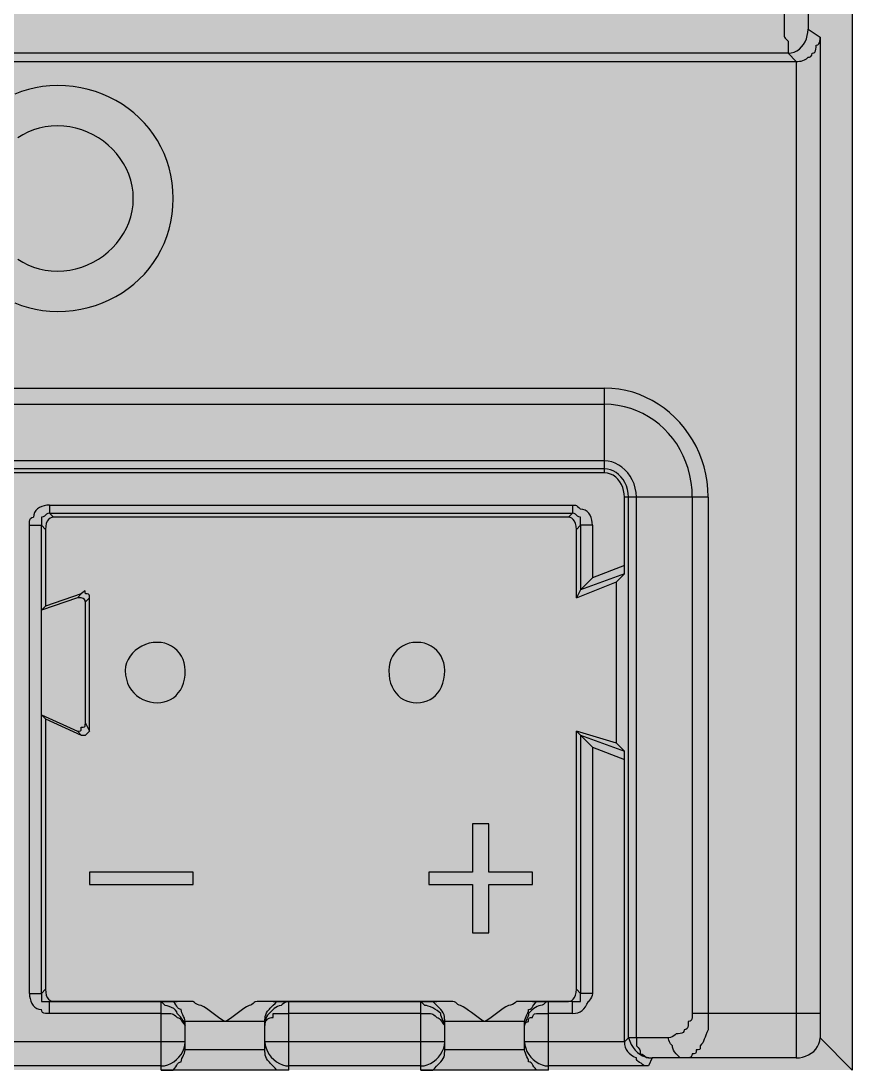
# Model space of a CAD drawing. Header units: millimetres. Extents: x 0 to 966, y -664 to 90.
# Drawn here: x 375.65 to 394, y 0 to 23.17 of the extents above; entities that cross this region are included whole.
import ezdxf

# ---------------------------------------------------------------- set-up
doc = ezdxf.new("R2010")
doc.units = ezdxf.units.MM
for name, color, linetype in [('HDL_BODY', 7, 'Continuous'), ('HDL_COLOUR', 7, 'Continuous'), ('HDL_DETAIL', 7, 'Continuous'), ('HDL_PRINT', 7, 'Continuous')]:
    doc.layers.add(name, color=color, linetype=linetype)

# ---------------------------------------------------------------- blocks, each defined once
blk = doc.blocks.new('M_MHD02R17U.1_FRONT')
at = {"layer": 'HDL_BODY', "true_color": 0x202126}
blk.add_hatch(color=250, dxfattribs=at).paths.add_polyline_path([(0, 0), (144, 0), (144, 90), (0, 90)])
at = {"layer": 'HDL_BODY', "true_color": 0x2a2a30}
blk.add_hatch(color=250, dxfattribs=at).paths.add_polyline_path([(0.4, 20.52), (143.6, 20.52), (143.6, 68.31), (0.4, 68.31)])
at = {"layer": 'HDL_BODY', "true_color": 0x23242a}
blk.add_hatch(color=250, dxfattribs=at).paths.add_polyline_path([(0.4, 0.5), (143.6, 0.5), (143.6, 19.8), (0.4, 19.8)])
at = {"layer": 'HDL_COLOUR', "true_color": 0x232529}
for points in [[(126.453, 21.742), (126.288, 21.737), (126.126, 21.721), (125.966, 21.694), (125.81, 21.657), (125.657, 21.61), (125.508, 21.553), (125.364, 21.487), (125.224, 21.412), (125.089, 21.329), (124.96, 21.237), (124.838, 21.137), (124.721, 21.03), (124.612, 20.915), (124.51, 20.792), (124.415, 20.664), (124.329, 20.528), (124.251, 20.386), (124.182, 20.239), (124.123, 20.086), (124.074, 19.927), (124.035, 19.764), (124.006, 19.596), (123.989, 19.424), (123.983, 19.248), (123.989, 19.071), (124.006, 18.899), (124.035, 18.731), (124.074, 18.568), (124.123, 18.409), (124.182, 18.256), (124.251, 18.109), (124.329, 17.967), (124.415, 17.832), (124.51, 17.703), (124.612, 17.58), (124.721, 17.465), (124.838, 17.358), (124.96, 17.258), (125.089, 17.166), (125.224, 17.083), (125.364, 17.008), (125.508, 16.942), (125.657, 16.885), (125.81, 16.838), (125.966, 16.801), (126.126, 16.774), (126.288, 16.758), (126.453, 16.753), (126.628, 16.758), (126.8, 16.774), (126.968, 16.801), (127.132, 16.838), (127.292, 16.885), (127.447, 16.942), (127.598, 17.008), (127.743, 17.083), (127.882, 17.166), (128.015, 17.258), (128.141, 17.358), (128.26, 17.465), (128.372, 17.58), (128.476, 17.703), (128.572, 17.832), (128.66, 17.967), (128.739, 18.109), (128.808, 18.256), (128.868, 18.409), (128.918, 18.568), (128.957, 18.731), (128.986, 18.899), (129.003, 19.071), (129.009, 19.248), (129.003, 19.424), (128.986, 19.596), (128.957, 19.764), (128.918, 19.927), (128.868, 20.086), (128.808, 20.239), (128.739, 20.386), (128.66, 20.528), (128.572, 20.664), (128.476, 20.792), (128.372, 20.915), (128.26, 21.03), (128.141, 21.137), (128.015, 21.237), (127.882, 21.329), (127.743, 21.412), (127.598, 21.487), (127.447, 21.553), (127.292, 21.61), (127.132, 21.657), (126.968, 21.694), (126.8, 21.721), (126.628, 21.737), (126.453, 21.742)], [(126.453, 20.851), (126.315, 20.846), (126.18, 20.828), (126.05, 20.8), (125.923, 20.762), (125.802, 20.713), (125.685, 20.655), (125.575, 20.588), (125.471, 20.512), (125.373, 20.428), (125.282, 20.337), (125.199, 20.238), (125.124, 20.133), (125.058, 20.022), (125.001, 19.904), (124.952, 19.782), (124.914, 19.654), (124.886, 19.522), (124.869, 19.387), (124.864, 19.248), (124.869, 19.108), (124.886, 18.973), (124.914, 18.841), (124.952, 18.713), (125.001, 18.591), (125.058, 18.474), (125.124, 18.362), (125.199, 18.257), (125.282, 18.158), (125.373, 18.067), (125.471, 17.983), (125.575, 17.907), (125.685, 17.84), (125.802, 17.782), (125.923, 17.733), (126.05, 17.695), (126.18, 17.667), (126.315, 17.65), (126.453, 17.644), (126.591, 17.65), (126.727, 17.667), (126.861, 17.695), (126.991, 17.733), (127.117, 17.782), (127.239, 17.84), (127.356, 17.907), (127.467, 17.983), (127.571, 18.067), (127.669, 18.158), (127.759, 18.257), (127.84, 18.362), (127.913, 18.474), (127.976, 18.591), (128.029, 18.713), (128.072, 18.841), (128.103, 18.973), (128.122, 19.108), (128.128, 19.248), (128.122, 19.387), (128.103, 19.522), (128.072, 19.654), (128.029, 19.782), (127.976, 19.904), (127.913, 20.022), (127.84, 20.133), (127.759, 20.238), (127.669, 20.337), (127.571, 20.428), (127.467, 20.512), (127.356, 20.588), (127.239, 20.655), (127.117, 20.713), (126.991, 20.762), (126.861, 20.8), (126.727, 20.828), (126.591, 20.846), (126.453, 20.851)]]:
    blk.add_hatch(color=250, dxfattribs=at).paths.add_polyline_path(points)
at = {"layer": 'HDL_COLOUR', "true_color": 0x111316}
blk.add_hatch(color=250, dxfattribs=at).paths.add_polyline_path([(126.27, 1.6), (132.05, 1.6), (132.05, 12.3), (126.27, 12.3)])
at = {"layer": 'HDL_COLOUR', "true_color": 0xb7262f}
blk.add_hatch(color=242, dxfattribs=at).paths.add_polyline_path([(132.05, 1.6), (137.83, 1.6), (137.83, 12.3), (132.05, 12.3)])
at = {"layer": 'HDL_COLOUR', "true_color": 0x18191d}
for points in [[(128.655, 9.445), (128.568, 9.44), (128.481, 9.424), (128.397, 9.398), (128.316, 9.363), (128.24, 9.319), (128.171, 9.267), (128.108, 9.208), (128.055, 9.142), (128.011, 9.07), (127.978, 8.992), (127.957, 8.909), (127.95, 8.822), (127.956, 8.722), (127.974, 8.629), (128.002, 8.543), (128.04, 8.464), (128.087, 8.392), (128.141, 8.328), (128.202, 8.271), (128.269, 8.222), (128.341, 8.182), (128.416, 8.151), (128.494, 8.128), (128.574, 8.114), (128.655, 8.109), (128.735, 8.114), (128.812, 8.128), (128.884, 8.151), (128.952, 8.182), (129.014, 8.222), (129.071, 8.271), (129.122, 8.328), (129.167, 8.392), (129.204, 8.464), (129.234, 8.543), (129.256, 8.629), (129.27, 8.722), (129.274, 8.822), (129.269, 8.909), (129.253, 8.992), (129.227, 9.07), (129.192, 9.142), (129.149, 9.208), (129.098, 9.267), (129.039, 9.319), (128.973, 9.363), (128.901, 9.398), (128.824, 9.424), (128.742, 9.44), (128.655, 9.445)], [(134.387, 9.445), (134.301, 9.44), (134.22, 9.424), (134.143, 9.398), (134.071, 9.363), (134.006, 9.319), (133.947, 9.267), (133.896, 9.208), (133.853, 9.142), (133.818, 9.07), (133.792, 8.992), (133.777, 8.909), (133.771, 8.822), (133.776, 8.722), (133.789, 8.629), (133.811, 8.543), (133.841, 8.464), (133.879, 8.392), (133.923, 8.328), (133.974, 8.271), (134.03, 8.222), (134.093, 8.182), (134.16, 8.151), (134.232, 8.128), (134.308, 8.114), (134.387, 8.109), (134.467, 8.114), (134.544, 8.128), (134.616, 8.151), (134.684, 8.182), (134.746, 8.222), (134.803, 8.271), (134.854, 8.328), (134.899, 8.392), (134.936, 8.464), (134.966, 8.543), (134.988, 8.629), (135.002, 8.722), (135.006, 8.822), (135.001, 8.909), (134.985, 8.992), (134.959, 9.07), (134.924, 9.142), (134.881, 9.208), (134.829, 9.267), (134.771, 9.319), (134.705, 9.363), (134.633, 9.398), (134.556, 9.424), (134.474, 9.44), (134.387, 9.445)]]:
    blk.add_hatch(color=250, dxfattribs=at).paths.add_polyline_path(points)
at = {"layer": 'HDL_PRINT', "true_color": 0xdee1e9}
for points in [[(129.625, 15.416), (129.625, 17.02), (129.89, 17.02), (129.89, 16.218), (130.596, 17.02), (130.86, 17.02), (130.244, 16.396), (130.86, 15.416), (130.596, 15.416), (130.066, 16.218), (129.89, 15.951), (129.89, 15.416), (129.625, 15.416)], [(131.036, 15.416), (131.036, 17.02), (131.301, 17.02), (132.096, 15.772), (132.096, 17.02), (132.271, 17.02), (132.271, 15.416), (132.096, 15.416), (131.301, 16.663), (131.301, 15.416), (131.036, 15.416)], [(132.447, 15.416), (133.066, 16.218), (132.536, 17.02), (132.712, 17.02), (133.066, 16.574), (133.072, 16.536), (133.088, 16.508), (133.109, 16.485), (133.13, 16.462), (133.146, 16.434), (133.152, 16.396), (133.159, 16.434), (133.175, 16.462), (133.197, 16.485), (133.218, 16.508), (133.235, 16.536), (133.241, 16.574), (133.596, 17.02), (133.771, 17.02), (133.241, 16.218), (133.857, 15.416), (133.596, 15.416), (133.241, 15.951), (133.204, 15.988), (133.179, 16.016), (133.163, 16.04), (133.155, 16.063), (133.153, 16.091), (133.152, 16.129), (133.116, 16.091), (133.091, 16.063), (133.077, 16.04), (133.069, 16.016), (133.066, 15.988), (133.066, 15.951), (132.712, 15.416), (132.447, 15.416)]]:
    blk.add_hatch(color=254, dxfattribs=at).paths.add_polyline_path(points)
at = {"layer": 'HDL_DETAIL', "color": 251, "true_color": 0x52555c}
for points in [[(144, 90), (144, 0)], [(143.03, 23.436), (143.03, 23.392), (143.03, 23.36), (143.03, 23.333), (143.03, 23.302), (143.03, 23.257), (143.03, 23.168), (143.03, 23.079), (143.03, 22.99)], [(142.5, 23.347), (142.5, 23.302), (142.5, 23.257), (142.5, 23.213), (142.5, 23.168), (142.5, 23.124), (142.5, 23.079), (142.5, 23.026), (142.5, 22.978), (142.5, 22.938), (142.5, 22.911), (142.5, 22.901), (142.5, 22.863), (142.503, 22.835), (142.511, 22.812), (142.527, 22.789), (142.552, 22.761), (142.589, 22.723), (142.589, 22.634), (142.589, 22.545), (142.589, 22.456)], [(142.589, 22.456), (142.659, 22.462), (142.724, 22.48), (142.784, 22.51), (142.839, 22.549), (142.887, 22.596), (142.929, 22.651), (142.964, 22.711), (142.992, 22.777), (143.013, 22.846), (143.026, 22.917), (143.03, 22.99)], [(143.03, 22.99), (143.295, 22.812)], [(142.765, 22.277), (142.803, 22.277), (142.841, 22.279), (142.879, 22.284), (142.916, 22.294), (142.954, 22.31), (142.992, 22.333), (143.03, 22.366), (143.039, 22.367), (143.061, 22.372), (143.088, 22.386), (143.11, 22.412), (143.119, 22.456), (143.155, 22.463), (143.18, 22.482), (143.195, 22.511), (143.202, 22.548), (143.205, 22.59), (143.205, 22.634), (143.243, 22.641), (143.268, 22.66), (143.284, 22.689), (143.291, 22.726), (143.294, 22.768), (143.295, 22.812)], [(143.295, 22.812), (143.295, 1.248)], [(1.234, 22.277), (142.765, 22.277)], [(142.589, 22.456), (1.411, 22.456)], [(142.589, 22.456), (142.765, 22.277)], [(142.765, 22.277), (142.765, 1.248)], [(125.508, 16.942), (125.657, 16.885), (125.81, 16.838), (125.966, 16.801), (126.126, 16.774), (126.288, 16.758), (126.453, 16.753), (126.628, 16.758), (126.8, 16.774), (126.968, 16.801), (127.132, 16.838), (127.292, 16.885), (127.447, 16.942), (127.598, 17.008), (127.743, 17.083), (127.882, 17.166), (128.015, 17.258), (128.141, 17.358), (128.26, 17.465), (128.372, 17.58), (128.476, 17.703), (128.572, 17.832), (128.66, 17.967), (128.739, 18.109), (128.808, 18.256), (128.868, 18.409), (128.918, 18.568), (128.957, 18.731), (128.986, 18.899), (129.003, 19.071), (129.009, 19.248), (129.003, 19.424), (128.986, 19.596), (128.957, 19.764), (128.918, 19.927), (128.868, 20.086), (128.808, 20.239), (128.739, 20.386), (128.66, 20.528), (128.572, 20.664), (128.476, 20.792), (128.372, 20.915), (128.26, 21.03), (128.141, 21.137), (128.015, 21.237), (127.882, 21.329), (127.743, 21.412), (127.598, 21.487), (127.447, 21.553), (127.292, 21.61), (127.132, 21.657), (126.968, 21.694), (126.8, 21.721), (126.628, 21.737), (126.453, 21.742), (126.453, 21.742), (126.288, 21.737), (126.126, 21.721), (125.966, 21.694), (125.81, 21.657), (125.657, 21.61), (125.508, 21.553)], [(125.575, 17.907), (125.685, 17.84), (125.802, 17.782), (125.923, 17.733), (126.05, 17.695), (126.18, 17.667), (126.315, 17.65), (126.453, 17.644), (126.591, 17.65), (126.727, 17.667), (126.861, 17.695), (126.991, 17.733), (127.117, 17.782), (127.239, 17.84), (127.356, 17.907), (127.467, 17.983), (127.571, 18.067), (127.669, 18.158), (127.759, 18.257), (127.84, 18.362), (127.913, 18.474), (127.976, 18.591), (128.029, 18.713), (128.072, 18.841), (128.103, 18.973), (128.122, 19.108), (128.128, 19.248), (128.122, 19.387), (128.103, 19.522), (128.072, 19.654), (128.029, 19.782), (127.976, 19.904), (127.913, 20.022), (127.84, 20.133), (127.759, 20.238), (127.669, 20.337), (127.571, 20.428), (127.467, 20.512), (127.356, 20.588), (127.239, 20.655), (127.117, 20.713), (126.991, 20.762), (126.861, 20.8), (126.727, 20.828), (126.591, 20.846), (126.453, 20.851), (126.453, 20.851), (126.315, 20.846), (126.18, 20.828), (126.05, 20.8), (125.923, 20.762), (125.802, 20.713), (125.685, 20.655), (125.575, 20.588)], [(5.555, 15.059), (138.533, 15.059)], [(138.533, 13.188), (138.533, 15.059)], [(140.825, 12.653), (140.819, 12.826), (140.801, 12.996), (140.773, 13.161), (140.733, 13.322), (140.684, 13.479), (140.624, 13.631), (140.556, 13.777), (140.478, 13.918), (140.392, 14.052), (140.297, 14.179), (140.196, 14.3), (140.086, 14.413), (139.97, 14.519), (139.848, 14.616), (139.72, 14.705), (139.586, 14.785), (139.447, 14.855), (139.304, 14.916), (139.156, 14.967), (139.005, 15.007), (138.85, 15.036), (138.693, 15.053), (138.533, 15.059)], [(5.555, 14.703), (138.533, 14.703)], [(140.473, 12.653), (140.467, 12.817), (140.45, 12.977), (140.421, 13.132), (140.382, 13.282), (140.333, 13.427), (140.273, 13.566), (140.205, 13.7), (140.128, 13.827), (140.042, 13.946), (139.949, 14.059), (139.848, 14.164), (139.74, 14.261), (139.626, 14.35), (139.506, 14.429), (139.38, 14.499), (139.249, 14.56), (139.113, 14.61), (138.973, 14.65), (138.829, 14.679), (138.683, 14.697), (138.533, 14.703)], [(138.533, 13.456), (5.555, 13.456)], [(139.238, 12.653), (139.232, 12.755), (139.214, 12.852), (139.186, 12.944), (139.148, 13.032), (139.101, 13.113), (139.047, 13.187), (138.986, 13.254), (138.919, 13.313), (138.848, 13.362), (138.772, 13.402), (138.694, 13.431), (138.614, 13.449), (138.533, 13.456)], [(138.533, 13.277), (5.555, 13.277)], [(139.063, 12.653), (139.057, 12.741), (139.042, 12.823), (139.017, 12.901), (138.984, 12.974), (138.944, 13.04), (138.897, 13.099), (138.845, 13.151), (138.788, 13.195), (138.727, 13.23), (138.664, 13.256), (138.599, 13.272), (138.533, 13.277)], [(138.533, 13.188), (5.555, 13.188)], [(138.973, 12.653), (138.969, 12.726), (138.956, 12.798), (138.936, 12.867), (138.908, 12.932), (138.873, 12.993), (138.831, 13.048), (138.782, 13.095), (138.728, 13.134), (138.668, 13.163), (138.603, 13.182), (138.533, 13.188)], [(138.973, 11.139), (138.973, 12.653)], [(140.825, 12.653), (138.973, 12.653)], [(139.063, 0.713), (139.063, 12.653)], [(139.238, 0.713), (139.238, 12.653)], [(140.473, 12.653), (140.473, 1.248)], [(140.825, 12.653), (140.825, 1.248)], [(126.274, 12.475), (126.216, 12.472), (126.159, 12.462), (126.105, 12.445), (126.056, 12.422), (126.012, 12.393), (125.975, 12.356), (125.947, 12.314), (125.929, 12.264), (125.923, 12.208)], [(126.274, 12.297), (126.238, 12.29), (126.21, 12.274), (126.188, 12.253), (126.165, 12.231), (126.137, 12.215), (126.099, 12.208), (126.099, 12.164), (126.099, 12.132), (126.099, 12.105), (126.099, 12.074), (126.099, 12.03)], [(126.274, 12.475), (126.274, 12.297)], [(126.274, 12.475), (137.828, 12.475)], [(126.274, 12.297), (137.828, 12.297)], [(126.274, 12.297), (126.364, 12.208)], [(137.828, 12.297), (137.738, 12.208)], [(137.828, 12.475), (137.828, 12.297)], [(137.828, 12.475), (137.864, 12.475), (137.892, 12.472), (137.914, 12.464), (137.937, 12.449), (137.965, 12.424), (138.003, 12.386)], [(138.003, 12.03), (138.003, 12.074), (138.003, 12.105), (138.003, 12.132), (138.003, 12.164), (138.003, 12.208), (137.965, 12.215), (137.937, 12.231), (137.914, 12.253), (137.892, 12.274), (137.864, 12.29), (137.828, 12.297)], [(138.268, 12.03), (138.265, 12.089), (138.255, 12.147), (138.238, 12.201), (138.215, 12.252), (138.186, 12.296), (138.15, 12.333), (138.107, 12.362), (138.058, 12.38), (138.003, 12.386)], [(125.834, 12.03), (125.834, 12.074), (125.837, 12.116), (125.845, 12.152), (125.86, 12.182), (125.886, 12.201), (125.923, 12.208)], [(126.364, 12.208), (126.326, 12.203), (126.29, 12.186), (126.257, 12.159), (126.229, 12.121), (126.207, 12.072), (126.193, 12.012), (126.188, 11.941)], [(137.738, 12.208), (126.364, 12.208)], [(137.914, 11.941), (137.909, 12.012), (137.895, 12.072), (137.873, 12.121), (137.845, 12.159), (137.812, 12.186), (137.776, 12.203), (137.738, 12.208)], [(125.834, 1.693), (125.834, 12.03)], [(125.834, 12.03), (126.099, 12.03)], [(126.099, 1.693), (126.099, 12.03)], [(126.099, 12.03), (126.188, 11.941)], [(126.188, 11.941), (126.188, 10.248)], [(138.003, 12.03), (137.914, 11.941)], [(137.914, 10.426), (137.914, 11.941)], [(138.003, 12.03), (138.003, 10.604)], [(138.268, 12.03), (138.003, 12.03)], [(138.268, 12.03), (138.268, 10.871)], [(138.973, 11.139), (138.268, 10.871)], [(138.973, 10.96), (138.973, 10.97), (138.973, 10.997), (138.973, 11.037), (138.973, 11.086), (138.973, 11.139)], [(138.973, 10.96), (138.003, 10.604)], [(138.973, 10.96), (138.798, 10.782)], [(137.914, 10.426), (138.798, 10.782)], [(138.003, 10.604), (138.268, 10.871)], [(138.798, 7.218), (138.798, 10.782)], [(126.893, 10.426), (126.099, 10.158)], [(126.98, 10.515), (126.188, 10.248)], [(126.893, 10.426), (126.98, 10.515)], [(127.069, 10.337), (127.068, 10.346), (127.063, 10.368), (127.05, 10.394), (127.023, 10.417), (126.98, 10.426), (126.893, 10.426)], [(127.158, 10.426), (127.157, 10.469), (127.152, 10.496), (127.139, 10.509), (127.112, 10.514), (127.069, 10.515), (127.068, 10.552), (127.066, 10.574), (127.058, 10.582), (127.042, 10.574), (127.017, 10.552), (126.98, 10.515)], [(127.069, 10.337), (127.158, 10.426)], [(127.158, 7.485), (127.158, 10.426)], [(138.003, 10.604), (137.914, 10.426)], [(126.188, 10.248), (126.099, 10.158)], [(127.069, 7.663), (127.069, 10.337)], [(126.099, 7.842), (126.893, 7.485)], [(126.188, 7.753), (126.099, 7.842)], [(126.188, 7.753), (126.188, 1.782)], [(126.188, 7.753), (126.98, 7.396)], [(126.893, 7.485), (126.935, 7.486), (126.961, 7.491), (126.974, 7.504), (126.979, 7.531), (126.98, 7.574), (127.023, 7.575), (127.05, 7.58), (127.063, 7.593), (127.068, 7.62), (127.069, 7.663)], [(127.069, 7.663), (127.158, 7.485)], [(126.893, 7.485), (126.98, 7.396)], [(126.98, 7.396), (127.069, 7.396), (127.158, 7.485)], [(137.914, 1.782), (137.914, 7.485)], [(138.798, 7.218), (137.914, 7.485)], [(138.003, 7.396), (137.914, 7.485)], [(138.003, 7.396), (138.003, 1.693)], [(138.003, 7.396), (138.973, 7.039)], [(138.003, 7.396), (138.268, 7.129)], [(138.973, 7.039), (138.798, 7.218)], [(138.268, 7.129), (138.268, 1.693)], [(138.268, 7.129), (138.973, 6.861)], [(138.973, 6.861), (138.973, 6.914), (138.973, 6.963), (138.973, 7.002), (138.973, 7.03), (138.973, 7.039)], [(138.973, 0.624), (138.973, 6.861)], [(135.622, 5.436), (135.622, 4.366)], [(135.976, 5.436), (135.622, 5.436)], [(135.976, 4.366), (135.976, 5.436)], [(127.158, 4.366), (127.158, 4.099)], [(129.45, 4.366), (127.158, 4.366)], [(129.45, 4.099), (129.45, 4.366)], [(134.652, 4.366), (134.652, 4.099)], [(135.622, 4.366), (134.652, 4.366)], [(136.944, 4.366), (135.976, 4.366)], [(136.944, 4.099), (136.944, 4.366)], [(127.158, 4.099), (129.45, 4.099)], [(134.652, 4.099), (135.622, 4.099)], [(135.622, 4.099), (135.622, 3.03)], [(135.976, 3.03), (135.976, 4.099)], [(135.976, 4.099), (136.944, 4.099)], [(135.622, 3.03), (135.976, 3.03)], [(125.834, 1.693), (126.099, 1.693)], [(125.834, 1.693), (125.837, 1.634), (125.847, 1.576), (125.863, 1.521), (125.886, 1.471), (125.916, 1.427), (125.952, 1.389), (125.994, 1.361), (126.043, 1.343), (126.099, 1.337)], [(126.099, 1.693), (126.188, 1.782)], [(126.099, 1.693), (126.099, 1.649), (126.099, 1.618), (126.099, 1.59), (126.099, 1.559), (126.099, 1.515), (126.143, 1.515), (126.174, 1.515), (126.201, 1.515), (126.231, 1.515), (126.274, 1.515)], [(126.188, 1.782), (126.193, 1.711), (126.207, 1.651), (126.229, 1.602), (126.257, 1.564), (126.29, 1.537), (126.326, 1.52), (126.364, 1.515)], [(137.738, 1.515), (137.776, 1.52), (137.812, 1.537), (137.845, 1.564), (137.873, 1.602), (137.895, 1.651), (137.909, 1.711), (137.914, 1.782)], [(137.828, 1.515), (137.87, 1.515), (137.901, 1.515), (137.928, 1.515), (137.959, 1.515), (138.003, 1.515), (138.003, 1.559), (138.003, 1.59), (138.003, 1.618), (138.003, 1.649), (138.003, 1.693)], [(138.003, 1.693), (137.914, 1.782)], [(138.268, 1.693), (138.003, 1.693)], [(138.268, 1.693), (138.261, 1.649), (138.245, 1.607), (138.223, 1.571), (138.202, 1.541), (138.185, 1.522), (138.179, 1.515)], [(126.274, 1.515), (126.364, 1.515)], [(126.274, 1.248), (126.274, 1.515)], [(128.744, 1.515), (126.274, 1.515)], [(126.364, 1.515), (129.096, 1.515)], [(128.744, 0), (128.744, 1.515)], [(128.834, 1.426), (128.744, 1.515)], [(129.009, 1.515), (128.965, 1.515), (128.921, 1.515), (128.877, 1.515), (128.833, 1.515), (128.789, 1.515), (128.744, 1.515)], [(129.096, 1.515), (129.053, 1.515), (129.022, 1.515), (128.996, 1.515), (128.964, 1.515), (128.92, 1.515), (128.834, 1.515), (128.744, 1.515)], [(129.274, 0.98), (129.269, 1.018), (129.254, 1.057), (129.232, 1.095), (129.203, 1.133), (129.17, 1.171), (129.134, 1.209), (129.096, 1.247), (129.086, 1.285), (129.059, 1.322), (129.02, 1.355), (128.973, 1.384), (128.923, 1.406), (128.875, 1.421), (128.834, 1.426)], [(129.185, 1.337), (129.152, 1.342), (129.126, 1.356), (129.106, 1.379), (129.087, 1.407), (129.066, 1.441), (129.042, 1.477), (129.009, 1.515)], [(129.45, 1.515), (129.38, 1.515), (129.318, 1.515), (129.265, 1.515), (129.217, 1.515), (129.174, 1.515), (129.134, 1.515), (129.096, 1.515)], [(130.155, 1.069), (130.097, 1.102), (130.038, 1.14), (129.979, 1.182), (129.92, 1.225), (129.861, 1.27), (129.802, 1.314), (129.743, 1.355), (129.684, 1.393), (129.625, 1.426), (129.582, 1.432), (129.542, 1.449), (129.505, 1.47), (129.476, 1.492), (129.457, 1.508), (129.45, 1.515)], [(130.86, 1.515), (130.822, 1.508), (130.794, 1.492), (130.772, 1.47), (130.749, 1.449), (130.722, 1.432), (130.685, 1.426), (130.626, 1.393), (130.567, 1.355), (130.509, 1.314), (130.45, 1.27), (130.391, 1.225), (130.332, 1.182), (130.273, 1.14), (130.214, 1.102), (130.155, 1.069)], [(131.215, 1.515), (131.172, 1.515), (131.121, 1.515), (131.066, 1.515), (131.009, 1.515), (130.954, 1.515), (130.904, 1.515), (130.86, 1.515)], [(131.39, 1.426), (131.352, 1.421), (131.314, 1.406), (131.277, 1.384), (131.239, 1.355), (131.201, 1.322), (131.163, 1.285), (131.125, 1.247), (131.092, 1.209), (131.069, 1.171), (131.053, 1.133), (131.043, 1.095), (131.038, 1.057), (131.036, 1.018), (131.036, 0.98)], [(131.125, 1.337), (131.132, 1.344), (131.152, 1.363), (131.181, 1.392), (131.217, 1.429), (131.258, 1.471), (131.301, 1.515)], [(131.215, 1.515), (134.828, 1.515)], [(131.301, 1.515), (131.215, 1.515)], [(131.39, 1.515), (131.301, 1.515)], [(131.301, 1.515), (131.345, 1.515), (131.389, 1.515), (131.433, 1.515), (131.477, 1.515), (131.521, 1.515), (131.566, 1.515)], [(131.566, 1.515), (131.522, 1.508), (131.481, 1.492), (131.445, 1.47), (131.416, 1.449), (131.397, 1.432), (131.39, 1.426)], [(131.566, 1.515), (131.566, 1.515), (131.477, 1.515), (131.39, 1.515)], [(131.566, 0), (131.566, 1.515)], [(134.476, 1.515), (131.566, 1.515)], [(134.476, 0), (134.476, 1.515)], [(134.563, 1.426), (134.476, 1.515)], [(134.741, 1.515), (134.697, 1.515), (134.652, 1.515), (134.608, 1.515), (134.564, 1.515), (134.52, 1.515), (134.476, 1.515)], [(134.828, 1.515), (134.785, 1.515), (134.754, 1.515), (134.728, 1.515), (134.696, 1.515), (134.652, 1.515), (134.563, 1.515), (134.476, 1.515)], [(135.006, 0.98), (135.001, 1.018), (134.989, 1.057), (134.971, 1.095), (134.952, 1.133), (134.935, 1.171), (134.922, 1.209), (134.917, 1.247), (134.88, 1.281), (134.836, 1.313), (134.789, 1.343), (134.74, 1.37), (134.691, 1.393), (134.643, 1.41), (134.6, 1.422), (134.563, 1.426)], [(134.917, 1.337), (134.91, 1.344), (134.891, 1.363), (134.861, 1.392), (134.825, 1.429), (134.784, 1.471), (134.741, 1.515)], [(135.182, 1.515), (135.139, 1.515), (135.088, 1.515), (135.033, 1.515), (134.976, 1.515), (134.921, 1.515), (134.871, 1.515), (134.828, 1.515)], [(135.887, 1.069), (135.828, 1.102), (135.77, 1.14), (135.711, 1.182), (135.652, 1.225), (135.593, 1.27), (135.534, 1.314), (135.475, 1.355), (135.416, 1.393), (135.357, 1.426), (135.321, 1.432), (135.293, 1.449), (135.271, 1.47), (135.248, 1.492), (135.22, 1.508), (135.182, 1.515)], [(136.592, 1.515), (136.585, 1.508), (136.566, 1.492), (136.537, 1.47), (136.501, 1.449), (136.46, 1.432), (136.417, 1.426), (136.357, 1.393), (136.298, 1.355), (136.239, 1.314), (136.18, 1.27), (136.122, 1.225), (136.063, 1.182), (136.004, 1.14), (135.946, 1.102), (135.887, 1.069)], [(136.944, 1.515), (136.906, 1.515), (136.867, 1.515), (136.824, 1.515), (136.777, 1.515), (136.724, 1.515), (136.663, 1.515), (136.592, 1.515)], [(137.122, 1.426), (137.084, 1.421), (137.046, 1.406), (137.008, 1.384), (136.97, 1.355), (136.932, 1.322), (136.895, 1.285), (136.857, 1.247), (136.852, 1.209), (136.84, 1.171), (136.822, 1.133), (136.803, 1.095), (136.786, 1.057), (136.773, 1.018), (136.768, 0.98)], [(136.857, 1.337), (136.89, 1.342), (136.914, 1.356), (136.935, 1.379), (136.954, 1.407), (136.974, 1.441), (137, 1.477), (137.033, 1.515)], [(136.944, 1.515), (137.738, 1.515)], [(137.033, 1.515), (136.944, 1.515)], [(137.122, 1.515), (137.033, 1.515)], [(137.033, 1.515), (137.077, 1.515), (137.121, 1.515), (137.165, 1.515), (137.209, 1.515), (137.253, 1.515), (137.298, 1.515)], [(137.298, 1.515), (137.26, 1.508), (137.232, 1.492), (137.209, 1.47), (137.186, 1.449), (137.159, 1.432), (137.122, 1.426)], [(137.298, 1.515), (137.298, 1.515), (137.209, 1.515), (137.122, 1.515)], [(137.298, 0), (137.298, 1.515)], [(137.828, 1.515), (137.298, 1.515)], [(137.828, 1.515), (137.738, 1.515)], [(137.828, 1.248), (137.828, 1.515)], [(137.828, 1.247), (137.89, 1.252), (137.944, 1.264), (137.993, 1.285), (138.037, 1.314), (138.076, 1.352), (138.112, 1.398), (138.146, 1.452), (138.179, 1.515)], [(126.274, 1.247), (126.231, 1.248), (126.19, 1.251), (126.154, 1.259), (126.125, 1.274), (126.106, 1.299), (126.099, 1.337)], [(128.744, 1.248), (126.274, 1.248)], [(128.744, 1.247), (128.789, 1.247), (128.82, 1.247), (128.847, 1.247), (128.877, 1.247), (128.92, 1.247), (128.958, 1.247), (128.986, 1.244), (129.009, 1.236), (129.032, 1.221), (129.059, 1.196), (129.096, 1.158), (129.129, 1.153), (129.154, 1.139), (129.175, 1.116), (129.195, 1.088), (129.215, 1.054), (129.241, 1.018), (129.274, 0.98)], [(129.274, 1.069), (129.269, 1.107), (129.257, 1.146), (129.239, 1.184), (129.22, 1.222), (129.203, 1.26), (129.19, 1.298), (129.185, 1.337)], [(131.036, 1.069), (131.036, 1.107), (131.038, 1.146), (131.043, 1.184), (131.053, 1.222), (131.069, 1.26), (131.092, 1.298), (131.125, 1.337)], [(131.215, 1.158), (131.215, 1.247), (131.285, 1.247), (131.345, 1.247), (131.398, 1.247), (131.445, 1.247), (131.488, 1.247), (131.527, 1.247), (131.566, 1.247)], [(134.476, 1.248), (131.566, 1.248)], [(134.476, 1.247), (134.528, 1.247), (134.576, 1.247), (134.615, 1.247), (134.642, 1.247), (134.652, 1.247), (134.69, 1.247), (134.718, 1.244), (134.741, 1.236), (134.764, 1.221), (134.791, 1.196), (134.828, 1.158), (134.861, 1.153), (134.886, 1.139), (134.907, 1.116), (134.927, 1.088), (134.947, 1.054), (134.973, 1.018), (135.006, 0.98)], [(135.006, 1.069), (135.006, 1.107), (135.004, 1.146), (134.999, 1.184), (134.99, 1.222), (134.974, 1.26), (134.95, 1.298), (134.917, 1.337)], [(136.768, 1.069), (136.773, 1.107), (136.786, 1.146), (136.803, 1.184), (136.822, 1.222), (136.84, 1.26), (136.852, 1.298), (136.857, 1.337)], [(136.944, 1.158), (136.944, 1.168), (136.949, 1.19), (136.963, 1.216), (136.989, 1.238), (137.033, 1.247), (137.077, 1.247), (137.121, 1.247), (137.165, 1.247), (137.209, 1.247), (137.253, 1.247), (137.298, 1.247)], [(137.828, 1.248), (137.298, 1.248)], [(140.473, 1.247), (140.473, 1.203), (140.47, 1.162), (140.462, 1.125), (140.447, 1.096), (140.422, 1.076), (140.384, 1.069), (140.384, 1.025), (140.381, 0.984), (140.373, 0.947), (140.358, 0.918), (140.332, 0.898), (140.295, 0.891), (140.288, 0.854), (140.269, 0.828), (140.24, 0.813), (140.204, 0.805), (140.163, 0.802), (140.119, 0.802), (140.112, 0.795), (140.093, 0.779), (140.065, 0.757), (140.029, 0.736), (139.988, 0.719), (139.944, 0.713)], [(140.825, 1.247), (140.825, 1.204), (140.825, 1.153), (140.825, 1.098), (140.825, 1.041), (140.825, 0.985), (140.825, 0.934), (140.825, 0.891), (140.796, 0.828), (140.773, 0.773), (140.755, 0.723), (140.738, 0.679), (140.721, 0.64), (140.702, 0.603), (140.679, 0.568), (140.649, 0.535), (140.648, 0.491), (140.643, 0.465), (140.63, 0.451), (140.603, 0.446), (140.56, 0.446), (140.559, 0.402), (140.554, 0.376), (140.541, 0.362), (140.515, 0.357), (140.473, 0.356), (140.466, 0.319), (140.447, 0.294), (140.418, 0.278), (140.381, 0.271), (140.339, 0.268), (140.295, 0.267)], [(143.295, 1.248), (140.473, 1.248)], [(142.765, 1.247), (142.765, 1.204), (142.765, 1.153), (142.765, 1.098), (142.765, 1.041), (142.765, 0.985), (142.765, 0.934), (142.765, 0.891), (142.765, 0.847), (142.765, 0.816), (142.765, 0.788), (142.765, 0.757), (142.765, 0.713), (142.765, 0.669), (142.765, 0.637), (142.765, 0.61), (142.765, 0.579), (142.765, 0.535), (142.765, 0.446), (142.765, 0.356), (142.765, 0.267)], [(143.295, 1.247), (143.295, 1.203), (143.295, 1.172), (143.295, 1.145), (143.295, 1.113), (143.295, 1.069), (143.295, 0.98), (143.295, 0.891), (143.295, 0.802), (143.295, 0.713)], [(129.274, 0.446), (129.274, 1.069)], [(130.155, 1.069), (130.111, 1.069), (130.08, 1.069), (130.053, 1.069), (130.022, 1.069), (129.98, 1.069), (129.935, 1.069), (129.904, 1.069), (129.877, 1.069), (129.845, 1.069), (129.801, 1.069), (129.758, 1.069), (129.728, 1.069), (129.701, 1.069), (129.67, 1.069), (129.625, 1.069), (129.539, 1.069), (129.495, 1.069), (129.463, 1.069), (129.436, 1.069), (129.405, 1.069), (129.361, 1.069), (129.274, 1.069)], [(130.86, 1.069), (130.771, 1.069), (130.687, 1.069), (130.608, 1.069), (130.534, 1.069), (130.464, 1.069), (130.398, 1.069), (130.335, 1.069), (130.274, 1.069), (130.214, 1.069), (130.155, 1.069)], [(131.036, 1.069), (131.036, 1.069), (130.95, 1.069), (130.86, 1.069)], [(131.036, 0.98), (131.036, 1.069), (131.074, 1.107), (131.102, 1.132), (131.125, 1.147), (131.149, 1.155), (131.177, 1.158), (131.215, 1.158)], [(131.036, 0.446), (131.036, 1.069)], [(135.006, 0.446), (135.006, 1.069)], [(135.887, 1.069), (135.843, 1.069), (135.812, 1.069), (135.785, 1.069), (135.754, 1.069), (135.712, 1.069), (135.667, 1.069), (135.636, 1.069), (135.609, 1.069), (135.577, 1.069), (135.533, 1.069), (135.523, 1.069), (135.497, 1.069), (135.458, 1.069), (135.41, 1.069), (135.357, 1.069), (135.271, 1.069), (135.182, 1.069), (135.093, 1.069), (135.006, 1.069)], [(136.682, 1.069), (136.629, 1.069), (136.58, 1.069), (136.54, 1.069), (136.513, 1.069), (136.503, 1.069), (136.442, 1.069), (136.375, 1.069), (136.304, 1.069), (136.232, 1.069), (136.158, 1.069), (136.086, 1.069), (136.015, 1.069), (135.949, 1.069), (135.887, 1.069)], [(136.768, 1.069), (136.768, 1.069), (136.682, 1.069)], [(136.768, 0.98), (136.769, 0.989), (136.774, 1.012), (136.787, 1.038), (136.814, 1.06), (136.857, 1.069), (136.858, 1.113), (136.863, 1.139), (136.876, 1.153), (136.902, 1.158), (136.944, 1.158)], [(136.768, 0.446), (136.768, 1.069)], [(139.063, 0.713), (138.973, 0.624)], [(139.238, 0.713), (139.063, 0.713)], [(139.063, 0.713), (139.091, 0.635), (139.125, 0.564), (139.164, 0.499), (139.209, 0.441), (139.259, 0.39), (139.314, 0.347), (139.375, 0.313), (139.441, 0.288), (139.513, 0.273), (139.589, 0.267)], [(139.944, 0.713), (139.238, 0.713)], [(139.238, 0.713), (139.238, 0.703), (139.238, 0.676), (139.238, 0.636), (139.238, 0.587), (139.238, 0.535), (139.275, 0.497), (139.299, 0.469), (139.314, 0.446), (139.321, 0.422), (139.324, 0.394), (139.325, 0.356), (139.363, 0.35), (139.391, 0.333), (139.414, 0.312), (139.437, 0.29), (139.465, 0.274), (139.503, 0.267), (139.589, 0.267)], [(140.295, 0.267), (140.208, 0.267), (140.119, 0.356), (140.083, 0.401), (140.058, 0.442), (140.044, 0.479), (140.036, 0.508), (140.033, 0.528), (140.033, 0.535), (139.995, 0.579), (139.97, 0.62), (139.955, 0.657), (139.947, 0.686), (139.944, 0.706), (139.944, 0.713)], [(142.765, 0.267), (142.837, 0.272), (142.908, 0.284), (142.976, 0.305), (143.041, 0.334), (143.101, 0.369), (143.155, 0.412), (143.202, 0.461), (143.241, 0.516), (143.27, 0.576), (143.288, 0.642), (143.295, 0.713)], [(143.295, 0.713), (144, 0)], [(129.274, 0.624), (122.483, 0.624)], [(128.744, 0.089), (128.817, 0.096), (128.887, 0.114), (128.956, 0.143), (129.021, 0.182), (129.081, 0.23), (129.135, 0.284), (129.182, 0.345), (129.22, 0.41), (129.25, 0.48), (129.268, 0.551), (129.274, 0.624)], [(135.006, 0.624), (131.036, 0.624)], [(131.036, 0.624), (131.042, 0.551), (131.061, 0.48), (131.09, 0.41), (131.128, 0.345), (131.175, 0.284), (131.23, 0.23), (131.29, 0.182), (131.354, 0.143), (131.423, 0.114), (131.494, 0.096), (131.566, 0.089)], [(134.476, 0.089), (134.548, 0.096), (134.619, 0.114), (134.688, 0.143), (134.753, 0.182), (134.813, 0.23), (134.867, 0.284), (134.914, 0.345), (134.952, 0.41), (134.982, 0.48), (135, 0.551), (135.006, 0.624)], [(138.973, 0.624), (136.768, 0.624)], [(136.768, 0.624), (136.774, 0.551), (136.793, 0.48), (136.822, 0.41), (136.86, 0.345), (136.907, 0.284), (136.961, 0.23), (137.022, 0.182), (137.086, 0.143), (137.155, 0.114), (137.226, 0.096), (137.298, 0.089)], [(138.973, 0.624), (138.978, 0.561), (138.99, 0.505), (139.011, 0.456), (139.04, 0.412), (139.077, 0.372), (139.123, 0.336), (139.176, 0.301), (139.238, 0.267)], [(129.185, 0.178), (129.19, 0.216), (129.203, 0.255), (129.22, 0.293), (129.239, 0.331), (129.257, 0.369), (129.269, 0.407), (129.274, 0.446)], [(130.95, 0.446), (130.883, 0.446), (130.818, 0.446), (130.755, 0.446), (130.695, 0.446), (130.64, 0.446), (130.589, 0.446), (130.546, 0.446), (130.509, 0.446), (130.471, 0.446), (130.431, 0.446), (130.388, 0.446), (130.34, 0.446), (130.287, 0.446), (130.225, 0.446), (130.155, 0.446), (130.111, 0.446), (130.067, 0.446), (130.023, 0.446), (129.979, 0.446), (129.935, 0.446), (129.89, 0.446), (129.801, 0.446), (129.758, 0.446), (129.728, 0.446), (129.701, 0.446), (129.67, 0.446), (129.625, 0.446), (129.539, 0.446), (129.45, 0.446), (129.361, 0.446), (129.274, 0.446)], [(131.036, 0.446), (131.036, 0.446), (130.95, 0.446)], [(131.125, 0.178), (131.092, 0.216), (131.069, 0.255), (131.053, 0.293), (131.043, 0.331), (131.038, 0.369), (131.036, 0.407), (131.036, 0.446)], [(134.917, 0.178), (134.95, 0.216), (134.974, 0.255), (134.99, 0.293), (134.999, 0.331), (135.004, 0.369), (135.006, 0.407), (135.006, 0.446)], [(136.682, 0.446), (136.619, 0.446), (136.562, 0.446), (136.51, 0.446), (136.46, 0.446), (136.41, 0.446), (136.358, 0.446), (136.301, 0.446), (136.238, 0.446), (136.195, 0.446), (136.151, 0.446), (136.107, 0.446), (136.064, 0.446), (136.02, 0.446), (135.976, 0.446), (135.933, 0.446), (135.883, 0.446), (135.828, 0.446), (135.771, 0.446), (135.716, 0.446), (135.665, 0.446), (135.622, 0.446), (135.533, 0.446), (135.49, 0.446), (135.46, 0.446), (135.433, 0.446), (135.402, 0.446), (135.357, 0.446), (135.271, 0.446), (135.182, 0.446), (135.093, 0.446), (135.006, 0.446)], [(136.768, 0.446), (136.768, 0.446), (136.682, 0.446)], [(136.857, 0.178), (136.852, 0.216), (136.84, 0.255), (136.822, 0.293), (136.803, 0.331), (136.786, 0.369), (136.773, 0.407), (136.768, 0.446)], [(139.503, 0.089), (139.414, 0.089), (139.376, 0.122), (139.34, 0.148), (139.307, 0.169), (139.279, 0.188), (139.257, 0.209), (139.243, 0.234), (139.238, 0.267)], [(139.589, 0.267), (139.503, 0.089)], [(140.295, 0.267), (139.589, 0.267)], [(142.765, 0.267), (140.295, 0.267)], [(128.744, 0.089), (123.012, 0.089)], [(128.744, 0), (128.789, 0), (128.833, 0), (128.877, 0), (128.921, 0), (128.965, 0), (129.009, 0)], [(129.096, 0), (129.053, 0), (129.022, 0), (128.996, 0), (128.964, 0), (128.92, 0), (128.834, 0), (128.744, 0)], [(129.009, 0), (129.042, 0.038), (129.066, 0.074), (129.087, 0.108), (129.106, 0.136), (129.126, 0.158), (129.152, 0.173), (129.185, 0.178)], [(131.215, 0), (131.126, 0), (131.038, 0), (130.949, 0), (130.861, 0), (130.773, 0), (130.685, 0), (130.597, 0), (130.509, 0), (130.42, 0), (130.332, 0), (130.244, 0), (130.155, 0), (130.067, 0), (129.978, 0), (129.89, 0), (129.802, 0), (129.714, 0), (129.625, 0), (129.537, 0), (129.449, 0), (129.361, 0), (129.273, 0), (129.184, 0), (129.096, 0)], [(131.301, 0), (131.258, 0.044), (131.217, 0.086), (131.181, 0.123), (131.152, 0.152), (131.132, 0.171), (131.125, 0.178)], [(131.566, 0), (131.566, 0), (131.477, 0), (131.39, 0), (131.346, 0), (131.315, 0), (131.288, 0), (131.257, 0), (131.215, 0)], [(131.566, 0), (131.521, 0), (131.477, 0), (131.433, 0), (131.389, 0), (131.345, 0), (131.301, 0)], [(134.476, 0.089), (131.566, 0.089)], [(134.476, 0), (134.52, 0), (134.564, 0), (134.608, 0), (134.652, 0), (134.697, 0), (134.741, 0)], [(134.828, 0), (134.785, 0), (134.754, 0), (134.728, 0), (134.696, 0), (134.652, 0), (134.563, 0), (134.476, 0)], [(134.741, 0), (134.784, 0.044), (134.825, 0.086), (134.861, 0.123), (134.891, 0.152), (134.91, 0.171), (134.917, 0.178)], [(137.033, 0), (136.925, 0), (136.82, 0), (136.717, 0), (136.618, 0), (136.521, 0), (136.427, 0), (136.334, 0), (136.242, 0), (136.152, 0), (136.063, 0), (135.975, 0), (135.887, 0), (135.799, 0), (135.71, 0), (135.622, 0), (135.534, 0), (135.446, 0), (135.357, 0), (135.269, 0), (135.181, 0), (135.093, 0), (135.005, 0), (134.916, 0), (134.828, 0)], [(137.033, 0), (137, 0.038), (136.974, 0.074), (136.954, 0.108), (136.935, 0.136), (136.914, 0.158), (136.89, 0.173), (136.857, 0.178)], [(137.298, 0), (137.253, 0), (137.209, 0), (137.165, 0), (137.121, 0), (137.077, 0), (137.033, 0)], [(137.298, 0), (137.298, 0), (137.209, 0), (137.122, 0), (137.033, 0)], [(139.503, 0.089), (137.298, 0.089)]]:
    blk.add_lwpolyline(points, dxfattribs=at)
for points in [[(128.039, 18.713), (128.039, 18.713)], [(128.655, 9.445), (128.568, 9.44), (128.481, 9.424), (128.397, 9.398), (128.316, 9.363), (128.24, 9.319), (128.171, 9.267), (128.108, 9.208), (128.055, 9.142), (128.011, 9.07), (127.978, 8.992), (127.957, 8.909), (127.95, 8.822), (127.956, 8.722), (127.974, 8.629), (128.002, 8.543), (128.04, 8.464), (128.087, 8.392), (128.141, 8.328), (128.202, 8.271), (128.269, 8.222), (128.341, 8.182), (128.416, 8.151), (128.494, 8.128), (128.574, 8.114), (128.655, 8.109), (128.735, 8.114), (128.812, 8.128), (128.884, 8.151), (128.952, 8.182), (129.014, 8.222), (129.071, 8.271), (129.122, 8.328), (129.167, 8.392), (129.204, 8.464), (129.234, 8.543), (129.256, 8.629), (129.27, 8.722), (129.274, 8.822), (129.269, 8.909), (129.253, 8.992), (129.227, 9.07), (129.192, 9.142), (129.149, 9.208), (129.098, 9.267), (129.039, 9.319), (128.973, 9.363), (128.901, 9.398), (128.824, 9.424), (128.742, 9.44), (128.655, 9.445)], [(134.387, 9.445), (134.301, 9.44), (134.22, 9.424), (134.143, 9.398), (134.071, 9.363), (134.006, 9.319), (133.947, 9.267), (133.896, 9.208), (133.853, 9.142), (133.818, 9.07), (133.792, 8.992), (133.777, 8.909), (133.771, 8.822), (133.776, 8.722), (133.789, 8.629), (133.811, 8.543), (133.841, 8.464), (133.879, 8.392), (133.923, 8.328), (133.974, 8.271), (134.03, 8.222), (134.093, 8.182), (134.16, 8.151), (134.232, 8.128), (134.308, 8.114), (134.387, 8.109), (134.467, 8.114), (134.544, 8.128), (134.616, 8.151), (134.684, 8.182), (134.746, 8.222), (134.803, 8.271), (134.854, 8.328), (134.899, 8.392), (134.936, 8.464), (134.966, 8.543), (134.988, 8.629), (135.002, 8.722), (135.006, 8.822), (135.001, 8.909), (134.985, 8.992), (134.959, 9.07), (134.924, 9.142), (134.881, 9.208), (134.829, 9.267), (134.771, 9.319), (134.705, 9.363), (134.633, 9.398), (134.556, 9.424), (134.474, 9.44), (134.387, 9.445)], [(129.274, 0.98), (129.274, 0.98)], [(135.006, 0.98), (135.006, 0.98)], [(139.063, 0.713), (139.063, 0.713)]]:
    blk.add_lwpolyline(points, close=True, dxfattribs=at)

msp = doc.modelspace()

# ---------------------------------------------------------------- block references
msp.add_blockref('M_MHD02R17U.1_FRONT', (250, 0))

doc.saveas('drawing.dxf')
